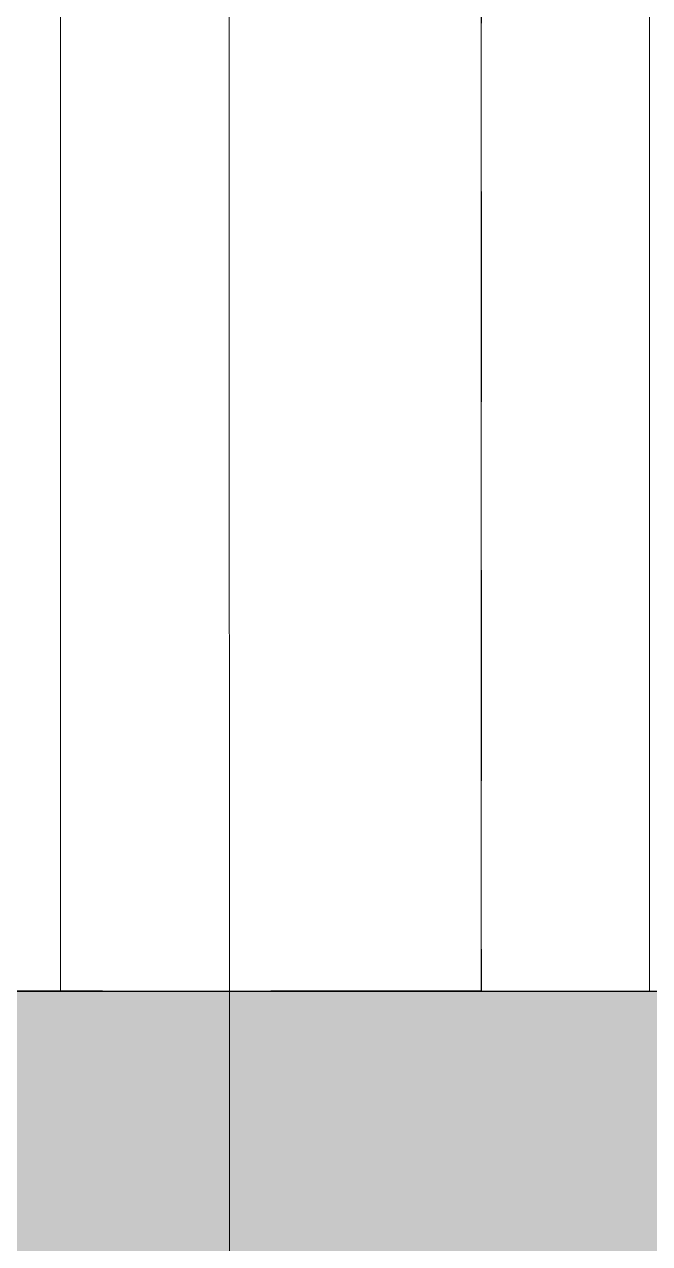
# Model space of a CAD drawing. Header units: metres. Extents: x -22 to 564, y 0 to 143.
# Drawn here: x 325.487 to 325.859, y 49.325 to 50.049 of the extents above; entities that cross this region are included whole.
import ezdxf

# ---------------------------------------------------------------- set-up
doc = ezdxf.new("R2010")
doc.units = ezdxf.units.M
doc.linetypes.add('EJES630', pattern=[6.3, 5.5, -0.4, 0, -0.4])
doc.linetypes.add('XREF 3N NEURO-ONCOLOGIA$0$HIDDEN2', pattern=[0.1875, 0.125, -0.0625])
doc.layers.add('EJES', color=11, linetype='EJES630', lineweight=0)
doc.layers.add('XREF 3N NEURO-ONCOLOGIA$0$MUROS DE TABLAROCA', color=150, linetype='Continuous', lineweight=13)
for name, color, linetype in [('XREF 3N NEURO-ONCOLOGIA$0$-CG-M-WALL', 7, 'Continuous'), ('XREF 3N NEURO-ONCOLOGIA$0$COLUMNAS', 6, 'Continuous'), ('XREF 3N NEURO-ONCOLOGIA$0$CONTRAVENTEOS', 6, 'XREF 3N NEURO-ONCOLOGIA$0$HIDDEN2')]:
    doc.layers.add(name, color=color, linetype=linetype)

# ---------------------------------------------------------------- blocks, each defined once
blk = doc.blocks.new('XREF 3N NEURO-ONCOLOGIA$0$C-1')
at = {"layer": 'XREF 3N NEURO-ONCOLOGIA$0$-CG-M-WALL', "true_color": 0x636466}
h = blk.add_hatch(color=251, dxfattribs=at)
h.dxf.hatch_style = 1
h.paths.add_polyline_path([(-0.5, -0.5), (-0.5, 0.5), (0.5, 0.5), (0.5, -0.5)])
blk.add_lwpolyline([(-0.5, -0.5), (-0.5, 0.5), (0.5, 0.5), (0.5, -0.5)], close=True)
blk = doc.blocks.new('XREF 3N NEURO-ONCOLOGIA')
at = {"layer": 'XREF 3N NEURO-ONCOLOGIA$0$CONTRAVENTEOS', "elevation": 0}
blk.add_lwpolyline([(17.20796, 11.77007), (21.50796, 11.77007), (21.50796, 11.47007), (17.20796, 11.47007)], close=True, dxfattribs=at)
at = {"layer": 'XREF 3N NEURO-ONCOLOGIA$0$MUROS DE TABLAROCA'}
for p, q in [((17.20796, 11.72007), (18.01754, 11.72007, 0)), ((18.01754, 11.47007, 0), (17.20796, 11.47007)), ((18.11754, 11.37007, 0), (17.20796, 11.37007))]:
    blk.add_line(p, q, dxfattribs=at)
at = {"layer": 'XREF 3N NEURO-ONCOLOGIA$0$COLUMNAS'}
blk.add_blockref('XREF 3N NEURO-ONCOLOGIA$0$C-1', (16.70796, 11.62007), dxfattribs=at)

msp = doc.modelspace()

# ---------------------------------------------------------------- block references
at = {"rotation": 90}
msp.add_blockref('XREF 3N NEURO-ONCOLOGIA', (337.22862, 32.26709), dxfattribs=at)

# ---------------------------------------------------------------- next in the draw order: linework, layer by layer
at = {"layer": 'EJES'}
msp.add_line((325.60964, 33.1657), (325.60836, 58.5478), dxfattribs=at)

doc.saveas('drawing.dxf')
